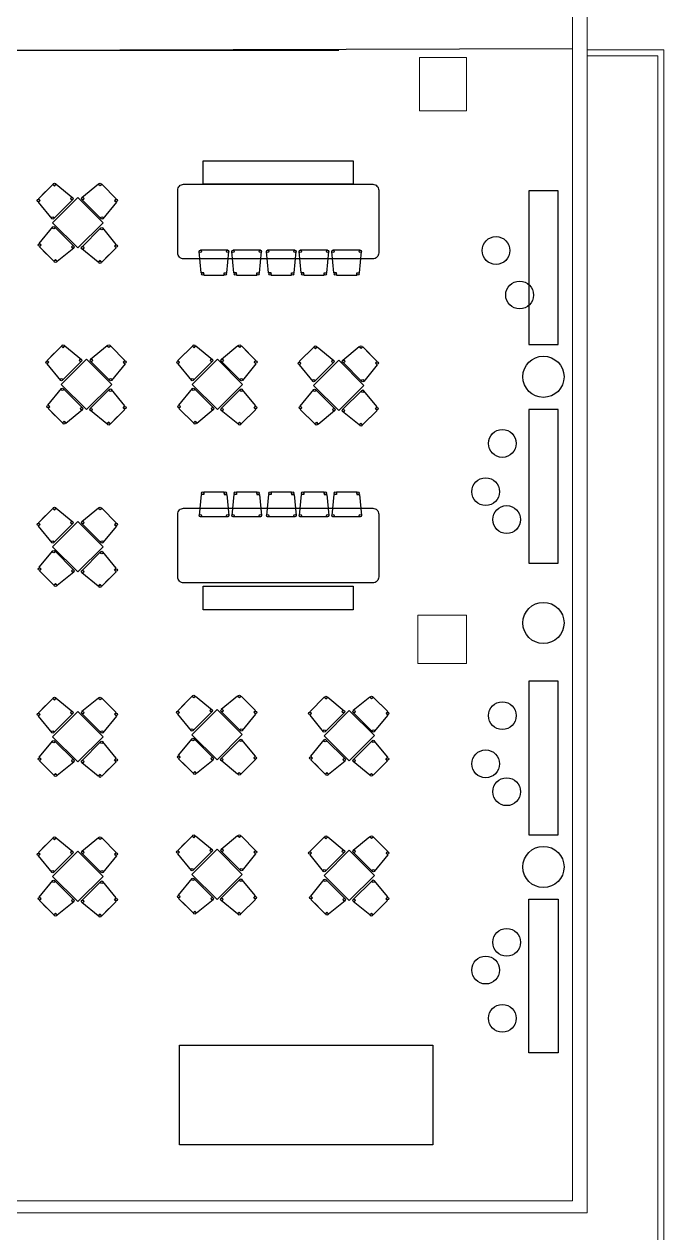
# Model space of a CAD drawing. Header units: inches. Extents: x -51836 to -42603, y 323 to 5499.
# Drawn here: x -47325 to -46248, y 1661 to 3696 of the extents above; entities that cross this region are included whole.
import ezdxf

# ---------------------------------------------------------------- set-up
doc = ezdxf.new("R2010")
doc.units = ezdxf.units.IN
doc.header["$MEASUREMENT"] = 0
doc.linetypes.add('DASHED', pattern=[0.75, 0.5, -0.25])
for name, color, linetype, lineweight in [('A-CAM', 2, 'Continuous', 20), ('A-KOLON', 5, 'Continuous', 50), ('G3', 7, 'Continuous', 30)]:
    doc.layers.add(name, color=color, linetype=linetype, lineweight=lineweight)

# ---------------------------------------------------------------- blocks, each defined once
blk = doc.blocks.new('4. kat')
at = {"layer": 'A-CAM', "color": 7, "linetype": 'Continuous', "lineweight": 20}
for p, q in [((-50819.5, 19792.2), (-50819.5, 20736.2)), ((-50794.5, 19792.2), (-50794.5, 20743.3)), ((-50819.5, 17876.2), (-50819.5, 19816.4)), ((-50794.5, 17856.2), (-50794.5, 19816.4)), ((-50794.5, 19804.2), (-50675.5, 19804.2)), ((-50675.5, 17239.2), (-50675.5, 19804.2)), ((-50819.5, 17876.2), (-55454.5, 17876.2)), ((-55366.5, 17856.2), (-50794.5, 17856.2))]:
    blk.add_line(p, q, dxfattribs=at)
blk.add_lwpolyline([(-54692.5, 17856.2), (-54692.5, 17229.2), (-50665.5, 17229.2), (-50665.5, 19814.2), (-50794.5, 19814.2), (-50794.5, 20761.2), (-51973.5, 20761.2), (-51973.5, 20009.1)], dxfattribs=at)
for points in [[(-54682.5, 17856.2), (-54682.5, 17239.2), (-50675.5, 17239.2), (-50675.5, 19804.2), (-50794.5, 19804.2), (-50794.5, 17856.2)], [(-51077.1, 19801.2), (-50997.5, 19801.2), (-50997.5, 19711.2), (-51077.1, 19711.2), (-51077.1, 19801.2)], [(-51079.5, 18862.2), (-50997.5, 18862.2), (-50997.5, 18781.2), (-51079.5, 18781.2), (-51079.5, 18862.2)]]:
    blk.add_lwpolyline(points, close=True, dxfattribs=at)

msp = doc.modelspace()

# ---------------------------------------------------------------- linework, layer by layer
at = {"layer": 'A-KOLON', "color": 32, "linetype": 'Continuous', "lineweight": 30}
for p, q in [((-47277.2, 3426.4), (-47301.5, 3402.1)), ((-47277.2, 3426.4), (-47274.4, 3423.6)), ((-47274.4, 3423.6), (-47271.4, 3426.6)), ((-47271.4, 3426.6), (-47243.5, 3403.8)), ((-47200.5, 3426.8, 90.4), (-47228.3, 3404, 90.4)), ((-47197.5, 3423.8, 90.4), (-47200.5, 3426.8, 90.4)), ((-47194.7, 3426.6, 90.4), (-47197.5, 3423.8, 90.4)), ((-47182.5, 3414.5, 90.4), (-47194.7, 3426.6, 90.4)), ((-47170.3, 3402.3, 90.4), (-47194.7, 3426.6, 90.4)), ((-47298.7, 3399.3), (-47301.7, 3396.3)), ((-47289.4, 3414.3), (-47301.5, 3402.1)), ((-47301.5, 3402.1), (-47298.7, 3399.3)), ((-47275.9, 3368.3), (-47243.4, 3400.8)), ((-47228.5, 3401, 90.4), (-47195.9, 3368.5, 90.4)), ((-47170.3, 3402.3, 90.4), (-47173.2, 3399.5, 90.4)), ((-47173.2, 3399.5, 90.4), (-47170.2, 3396.5, 90.4)), ((-47301.7, 3396.3), (-47278.9, 3368.5)), ((-47170.2, 3396.5, 90.4), (-47193, 3368.7, 90.4)), ((-47300, 3327.1, 90.4), (-47277.3, 3355, 90.4)), ((-47274.3, 3355.1, 90.4), (-47241.8, 3322.6, 90.4)), ((-47228.6, 3321), (-47196.1, 3353.5)), ((-47170.4, 3325.5), (-47193.1, 3353.4)), ((-47297.1, 3324.2, 90.4), (-47300, 3327.1, 90.4)), ((-47299.9, 3321.3, 90.4), (-47297.1, 3324.2, 90.4)), ((-47287.7, 3309.2, 90.4), (-47299.9, 3321.3, 90.4)), ((-47275.6, 3297, 90.4), (-47299.9, 3321.3, 90.4)), ((-47269.8, 3296.9, 90.4), (-47241.9, 3319.7, 90.4)), ((-47200.6, 3295.3), (-47228.5, 3318.1)), ((-47170.5, 3319.7), (-47194.8, 3295.4)), ((-47173.3, 3322.6), (-47170.4, 3325.5)), ((-47170.5, 3319.7), (-47173.3, 3322.6)), ((-47275.6, 3297, 90.4), (-47272.7, 3299.9, 90.4)), ((-47272.7, 3299.9, 90.4), (-47269.8, 3296.9, 90.4)), ((-47197.7, 3298.3), (-47200.6, 3295.3)), ((-47194.8, 3295.4), (-47197.7, 3298.3)), ((-47182.7, 3307.6), (-47194.8, 3295.4)), ((-47027.2, 3277.7), (-47030.8, 3313.5)), ((-46982.8, 3315.7), (-47028.8, 3315.7)), ((-46984.4, 3277.7), (-46980.8, 3313.5)), ((-46972.2, 3277.7), (-46975.8, 3313.5)), ((-46927.8, 3315.7), (-46973.8, 3315.7)), ((-46929.4, 3277.7), (-46925.8, 3313.5)), ((-46913.9, 3277.7), (-46917.5, 3313.5)), ((-46869.5, 3315.7), (-46915.5, 3315.7)), ((-46871.1, 3277.7), (-46867.5, 3313.5)), ((-46858.9, 3277.7), (-46862.5, 3313.5)), ((-46814.5, 3315.7), (-46860.5, 3315.7)), ((-46816.1, 3277.7), (-46812.5, 3313.5)), ((-46803.9, 3277.7), (-46807.5, 3313.5)), ((-46759.5, 3315.7), (-46805.5, 3315.7)), ((-46761.1, 3277.7), (-46757.5, 3313.5)), ((-47023, 3277.7), (-47027.2, 3277.7)), ((-47023, 3273.7), (-47023, 3277.7)), ((-46988.6, 3277.7), (-46984.4, 3277.7)), ((-46988.6, 3273.7), (-46988.6, 3277.7)), ((-46968, 3277.7), (-46972.2, 3277.7)), ((-46968, 3273.7), (-46968, 3277.7)), ((-46933.6, 3277.7), (-46929.4, 3277.7)), ((-46933.6, 3273.7), (-46933.6, 3277.7)), ((-46909.7, 3277.7), (-46913.9, 3277.7)), ((-46909.7, 3273.7), (-46909.7, 3277.7)), ((-46875.3, 3277.7), (-46871.1, 3277.7)), ((-46875.3, 3273.7), (-46875.3, 3277.7)), ((-46854.7, 3277.7), (-46858.9, 3277.7)), ((-46854.7, 3273.7), (-46854.7, 3277.7)), ((-46820.3, 3277.7), (-46816.1, 3277.7)), ((-46820.3, 3273.7), (-46820.3, 3277.7)), ((-46799.7, 3277.7), (-46803.9, 3277.7)), ((-46799.7, 3273.7), (-46799.7, 3277.7)), ((-46765.3, 3277.7), (-46761.1, 3277.7)), ((-46765.3, 3273.7), (-46765.3, 3277.7)), ((-47023, 3273.7), (-46988.6, 3273.7)), ((-47005.8, 3273.7), (-46988.6, 3273.7)), ((-46968, 3273.7), (-46933.6, 3273.7)), ((-46950.8, 3273.7), (-46933.6, 3273.7)), ((-46909.7, 3273.7), (-46875.3, 3273.7)), ((-46892.5, 3273.7), (-46875.3, 3273.7)), ((-46854.7, 3273.7), (-46820.3, 3273.7)), ((-46837.5, 3273.7), (-46820.3, 3273.7)), ((-46799.7, 3273.7), (-46765.3, 3273.7)), ((-46782.5, 3273.7), (-46765.3, 3273.7)), ((-47262.6, 3154.3, -90.4), (-47286.9, 3129.9, -90.4)), ((-47262.6, 3154.3, -90.4), (-47259.8, 3151.4, -90.4)), ((-47259.8, 3151.4, -90.4), (-47256.8, 3154.4, -90.4)), ((-47256.8, 3154.4, -90.4), (-47229, 3131.6, -90.4)), ((-47185.9, 3154.6), (-47213.7, 3131.8)), ((-47182.9, 3151.6), (-47185.9, 3154.6)), ((-47180.1, 3154.5), (-47182.9, 3151.6)), ((-47167.9, 3142.3), (-47180.1, 3154.5)), ((-47155.8, 3130.1), (-47180.1, 3154.5)), ((-47042.3, 3154.3, -90.4), (-47066.6, 3129.9, -90.4)), ((-47042.3, 3154.3, -90.4), (-47039.4, 3151.4, -90.4)), ((-47039.4, 3151.4, -90.4), (-47036.5, 3154.4, -90.4)), ((-47036.5, 3154.4, -90.4), (-47008.6, 3131.6, -90.4)), ((-46965.5, 3154.6), (-46993.4, 3131.8)), ((-46962.5, 3151.6), (-46965.5, 3154.6)), ((-46959.7, 3154.5), (-46962.5, 3151.6)), ((-46947.6, 3142.3), (-46959.7, 3154.5)), ((-46935.4, 3130.1), (-46959.7, 3154.5)), ((-47274.8, 3142.1, -90.4), (-47286.9, 3129.9, -90.4)), ((-47054.4, 3142.1, -90.4), (-47066.6, 3129.9, -90.4)), ((-46838, 3152.6, -90.4), (-46862.3, 3128.2, -90.4)), ((-46850.1, 3140.4, -90.4), (-46862.3, 3128.2, -90.4)), ((-46838, 3152.6, -90.4), (-46835.2, 3149.7, -90.4)), ((-46835.2, 3149.7, -90.4), (-46832.2, 3152.7, -90.4)), ((-46832.2, 3152.7, -90.4), (-46804.3, 3129.9, -90.4)), ((-46761.2, 3152.9), (-46789.1, 3130.1)), ((-46758.3, 3149.9), (-46761.2, 3152.9)), ((-46755.4, 3152.8), (-46758.3, 3149.9)), ((-46743.3, 3140.6), (-46755.4, 3152.8)), ((-46731.1, 3128.4), (-46755.4, 3152.8)), ((-47284.1, 3127.1, -90.4), (-47287.1, 3124.1, -90.4)), ((-47287.1, 3124.1, -90.4), (-47264.3, 3096.3, -90.4)), ((-47286.9, 3129.9, -90.4), (-47284.1, 3127.1, -90.4)), ((-47261.3, 3096.1, -90.4), (-47228.8, 3128.7, -90.4)), ((-47213.9, 3128.9), (-47181.3, 3096.3)), ((-47155.6, 3124.3), (-47178.4, 3096.5)), ((-47155.8, 3130.1), (-47158.6, 3127.3)), ((-47158.6, 3127.3), (-47155.6, 3124.3)), ((-47063.8, 3127.1, -90.4), (-47066.7, 3124.1, -90.4)), ((-47066.7, 3124.1, -90.4), (-47043.9, 3096.3, -90.4)), ((-47066.6, 3129.9, -90.4), (-47063.8, 3127.1, -90.4)), ((-47041, 3096.1, -90.4), (-47008.5, 3128.7, -90.4)), ((-46993.5, 3128.9), (-46961, 3096.3)), ((-46935.2, 3124.3), (-46958, 3096.5)), ((-46935.4, 3130.1), (-46938.2, 3127.3)), ((-46938.2, 3127.3), (-46935.2, 3124.3)), ((-46859.5, 3125.4, -90.4), (-46862.4, 3122.4, -90.4)), ((-46862.4, 3122.4, -90.4), (-46839.7, 3094.6, -90.4)), ((-46862.3, 3128.2, -90.4), (-46859.5, 3125.4, -90.4)), ((-46836.7, 3094.4, -90.4), (-46804.2, 3127, -90.4)), ((-46789.2, 3127.2), (-46756.7, 3094.6)), ((-46731, 3122.6), (-46753.7, 3094.8)), ((-46731.1, 3128.4), (-46733.9, 3125.6)), ((-46733.9, 3125.6), (-46731, 3122.6)), ((-47285.5, 3055), (-47262.7, 3082.8)), ((-47259.7, 3083), (-47227.2, 3050.5)), ((-47214.1, 3048.9, -90.4), (-47181.5, 3081.4, -90.4)), ((-47155.8, 3053.4, -90.4), (-47178.6, 3081.2, -90.4)), ((-47065.1, 3055), (-47042.3, 3082.8)), ((-47039.4, 3083), (-47006.8, 3050.5)), ((-46993.7, 3048.9, -90.4), (-46961.2, 3081.4, -90.4)), ((-46935.4, 3053.4, -90.4), (-46958.2, 3081.2, -90.4)), ((-46860.8, 3053.3), (-46838, 3081.1)), ((-46835.1, 3081.3), (-46802.5, 3048.8)), ((-46789.4, 3047.2, -90.4), (-46756.9, 3079.7, -90.4)), ((-46731.1, 3051.7, -90.4), (-46753.9, 3079.5, -90.4)), ((-47282.5, 3052), (-47285.5, 3055)), ((-47158.8, 3050.4, -90.4), (-47155.8, 3053.4, -90.4)), ((-47062.1, 3052), (-47065.1, 3055)), ((-46938.4, 3050.4, -90.4), (-46935.4, 3053.4, -90.4)), ((-46857.8, 3050.3), (-46860.8, 3053.3)), ((-47285.3, 3049.2), (-47282.5, 3052)), ((-47273.2, 3037), (-47285.3, 3049.2)), ((-47261, 3024.9), (-47285.3, 3049.2)), ((-47255.2, 3024.7), (-47227.3, 3047.5)), ((-47186.1, 3023.1, -90.4), (-47213.9, 3045.9, -90.4)), ((-47155.9, 3047.6, -90.4), (-47180.3, 3023.3, -90.4)), ((-47168.1, 3035.4, -90.4), (-47180.3, 3023.3, -90.4)), ((-47155.9, 3047.6, -90.4), (-47158.8, 3050.4, -90.4)), ((-47065, 3049.2), (-47062.1, 3052)), ((-47052.8, 3037), (-47065, 3049.2)), ((-47040.6, 3024.9), (-47065, 3049.2)), ((-47034.8, 3024.7), (-47007, 3047.5)), ((-46965.7, 3023.1, -90.4), (-46993.6, 3045.9, -90.4)), ((-46935.6, 3047.6, -90.4), (-46959.9, 3023.3, -90.4)), ((-46947.7, 3035.4, -90.4), (-46959.9, 3023.3, -90.4)), ((-46935.6, 3047.6, -90.4), (-46938.4, 3050.4, -90.4)), ((-46860.7, 3047.5), (-46857.8, 3050.3)), ((-46848.5, 3035.3), (-46860.7, 3047.5)), ((-46836.3, 3023.2), (-46860.7, 3047.5)), ((-46830.5, 3023), (-46802.7, 3045.8)), ((-46761.4, 3021.4, -90.4), (-46789.3, 3044.2, -90.4)), ((-46731.3, 3045.9, -90.4), (-46755.6, 3021.6, -90.4)), ((-46743.5, 3033.7, -90.4), (-46755.6, 3021.6, -90.4)), ((-46734.1, 3048.7, -90.4), (-46731.1, 3051.7, -90.4)), ((-46731.3, 3045.9, -90.4), (-46734.1, 3048.7, -90.4)), ((-47261, 3024.9), (-47258.2, 3027.7)), ((-47258.2, 3027.7), (-47255.2, 3024.7)), ((-47183.1, 3026.1, -90.4), (-47186.1, 3023.1, -90.4)), ((-47180.3, 3023.3, -90.4), (-47183.1, 3026.1, -90.4)), ((-47040.6, 3024.9), (-47037.8, 3027.7)), ((-47037.8, 3027.7), (-47034.8, 3024.7)), ((-46962.7, 3026.1, -90.4), (-46965.7, 3023.1, -90.4)), ((-46959.9, 3023.3, -90.4), (-46962.7, 3026.1, -90.4)), ((-46836.3, 3023.2), (-46833.5, 3026)), ((-46833.5, 3026), (-46830.5, 3023)), ((-46758.4, 3024.4, -90.4), (-46761.4, 3021.4, -90.4)), ((-46755.6, 3021.6, -90.4), (-46758.4, 3024.4, -90.4)), ((-47027.2, 2904.6), (-47030.8, 2868.8)), ((-47023, 2904.6), (-47027.2, 2904.6)), ((-47023, 2908.6), (-46988.6, 2908.6)), ((-47023, 2908.6), (-47023, 2904.6)), ((-47005.8, 2908.6), (-46988.6, 2908.6)), ((-46988.6, 2908.6), (-46988.6, 2904.6)), ((-46988.6, 2904.6), (-46984.4, 2904.6)), ((-46984.4, 2904.6), (-46980.8, 2868.8)), ((-46972.2, 2904.6), (-46975.8, 2868.8)), ((-46968, 2904.6), (-46972.2, 2904.6)), ((-46968, 2908.6), (-46933.6, 2908.6)), ((-46968, 2908.6), (-46968, 2904.6)), ((-46950.8, 2908.6), (-46933.6, 2908.6)), ((-46933.6, 2908.6), (-46933.6, 2904.6)), ((-46933.6, 2904.6), (-46929.4, 2904.6)), ((-46929.4, 2904.6), (-46925.8, 2868.8)), ((-46913.9, 2904.6), (-46917.5, 2868.8)), ((-46909.7, 2904.6), (-46913.9, 2904.6)), ((-46909.7, 2908.6), (-46875.3, 2908.6)), ((-46909.7, 2908.6), (-46909.7, 2904.6)), ((-46892.5, 2908.6), (-46875.3, 2908.6)), ((-46875.3, 2908.6), (-46875.3, 2904.6)), ((-46875.3, 2904.6), (-46871.1, 2904.6)), ((-46871.1, 2904.6), (-46867.5, 2868.8)), ((-46858.9, 2904.6), (-46862.5, 2868.8)), ((-46854.7, 2904.6), (-46858.9, 2904.6)), ((-46854.7, 2908.6), (-46820.3, 2908.6)), ((-46854.7, 2908.6), (-46854.7, 2904.6)), ((-46837.5, 2908.6), (-46820.3, 2908.6)), ((-46820.3, 2908.6), (-46820.3, 2904.6)), ((-46820.3, 2904.6), (-46816.1, 2904.6)), ((-46816.1, 2904.6), (-46812.5, 2868.8)), ((-46803.9, 2904.6), (-46807.5, 2868.8)), ((-46799.7, 2904.6), (-46803.9, 2904.6)), ((-46799.7, 2908.6), (-46765.3, 2908.6)), ((-46799.7, 2908.6), (-46799.7, 2904.6)), ((-46782.5, 2908.6), (-46765.3, 2908.6)), ((-46765.3, 2908.6), (-46765.3, 2904.6)), ((-46765.3, 2904.6), (-46761.1, 2904.6)), ((-46761.1, 2904.6), (-46757.5, 2868.8)), ((-47277.2, 2881), (-47301.5, 2856.7)), ((-47277.2, 2881), (-47274.4, 2878.2)), ((-47274.4, 2878.2), (-47271.4, 2881.2)), ((-47271.4, 2881.2), (-47243.5, 2858.4)), ((-47200.5, 2881.4, 90.4), (-47228.3, 2858.6, 90.4)), ((-47197.5, 2878.4, 90.4), (-47200.5, 2881.4, 90.4)), ((-47194.7, 2881.2, 90.4), (-47197.5, 2878.4, 90.4)), ((-47182.5, 2869.1, 90.4), (-47194.7, 2881.2, 90.4)), ((-47170.3, 2856.9, 90.4), (-47194.7, 2881.2, 90.4)), ((-47298.7, 2853.9), (-47301.7, 2850.9)), ((-47301.7, 2850.9), (-47278.9, 2823.1)), ((-47289.4, 2868.9), (-47301.5, 2856.7)), ((-47301.5, 2856.7), (-47298.7, 2853.9)), ((-47275.9, 2822.9), (-47243.4, 2855.5)), ((-47228.5, 2855.6, 90.4), (-47195.9, 2823.1, 90.4)), ((-47170.2, 2851.1, 90.4), (-47193, 2823.3, 90.4)), ((-47170.3, 2856.9, 90.4), (-47173.2, 2854.1, 90.4)), ((-47173.2, 2854.1, 90.4), (-47170.2, 2851.1, 90.4)), ((-46982.8, 2866.6), (-47028.8, 2866.6)), ((-46927.8, 2866.6), (-46973.8, 2866.6)), ((-46869.5, 2866.6), (-46915.5, 2866.6)), ((-46814.5, 2866.6), (-46860.5, 2866.6)), ((-46759.5, 2866.6), (-46805.5, 2866.6)), ((-47300, 2781.8, 90.4), (-47277.3, 2809.6, 90.4)), ((-47274.3, 2809.8, 90.4), (-47241.8, 2777.2, 90.4)), ((-47228.6, 2775.6), (-47196.1, 2808.2)), ((-47170.4, 2780.2), (-47193.1, 2808)), ((-47297.1, 2778.8, 90.4), (-47300, 2781.8, 90.4)), ((-47299.9, 2776, 90.4), (-47297.1, 2778.8, 90.4)), ((-47287.7, 2763.8, 90.4), (-47299.9, 2776, 90.4)), ((-47275.6, 2751.6, 90.4), (-47299.9, 2776, 90.4)), ((-47269.8, 2751.5, 90.4), (-47241.9, 2774.3, 90.4)), ((-47200.6, 2749.9), (-47228.5, 2772.7)), ((-47170.5, 2774.4), (-47194.8, 2750)), ((-47173.3, 2777.2), (-47170.4, 2780.2)), ((-47170.5, 2774.4), (-47173.3, 2777.2)), ((-47275.6, 2751.6, 90.4), (-47272.7, 2754.5, 90.4)), ((-47272.7, 2754.5, 90.4), (-47269.8, 2751.5, 90.4)), ((-47197.7, 2752.9), (-47200.6, 2749.9)), ((-47194.8, 2750), (-47197.7, 2752.9)), ((-47182.7, 2762.2), (-47194.8, 2750)), ((-47042.7, 2564.6), (-47067, 2540.3)), ((-47042.7, 2564.6), (-47039.9, 2561.8)), ((-47039.9, 2561.8), (-47036.9, 2564.8)), ((-47036.9, 2564.8), (-47009.1, 2542)), ((-46966, 2565, 90.4), (-46993.8, 2542.2, 90.4)), ((-46963, 2562, 90.4), (-46966, 2565, 90.4)), ((-46960.2, 2564.8, 90.4), (-46963, 2562, 90.4)), ((-46948, 2552.7, 90.4), (-46960.2, 2564.8, 90.4)), ((-46935.8, 2540.5, 90.4), (-46960.2, 2564.8, 90.4)), ((-47277.2, 2561.2), (-47301.5, 2536.9)), ((-47289.4, 2549.1), (-47301.5, 2536.9)), ((-47277.2, 2561.2), (-47274.4, 2558.4)), ((-47274.4, 2558.4), (-47271.4, 2561.4)), ((-47271.4, 2561.4), (-47243.5, 2538.6)), ((-47200.5, 2561.6, 90.4), (-47228.3, 2538.8, 90.4)), ((-47197.5, 2558.6, 90.4), (-47200.5, 2561.6, 90.4)), ((-47194.7, 2561.4, 90.4), (-47197.5, 2558.6, 90.4)), ((-47182.5, 2549.3, 90.4), (-47194.7, 2561.4, 90.4)), ((-47170.3, 2537.1, 90.4), (-47194.7, 2561.4, 90.4)), ((-47054.9, 2552.5), (-47067, 2540.3)), ((-46820.2, 2562.9), (-46844.5, 2538.6)), ((-46832.4, 2550.8), (-46844.5, 2538.6)), ((-46820.2, 2562.9), (-46817.4, 2560.1)), ((-46817.4, 2560.1), (-46814.4, 2563.1)), ((-46814.4, 2563.1), (-46786.5, 2540.3)), ((-46743.5, 2563.3, 90.4), (-46771.3, 2540.5, 90.4)), ((-46740.5, 2560.3, 90.4), (-46743.5, 2563.3, 90.4)), ((-46737.7, 2563.1, 90.4), (-46740.5, 2560.3, 90.4)), ((-46725.5, 2551, 90.4), (-46737.7, 2563.1, 90.4)), ((-46713.3, 2538.8, 90.4), (-46737.7, 2563.1, 90.4)), ((-47298.7, 2534.1), (-47301.7, 2531.1)), ((-47301.7, 2531.1), (-47278.9, 2503.2)), ((-47301.5, 2536.9), (-47298.7, 2534.1)), ((-47275.9, 2503.1), (-47243.4, 2535.6)), ((-47228.5, 2535.8, 90.4), (-47195.9, 2503.3, 90.4)), ((-47170.2, 2531.3, 90.4), (-47193, 2503.4, 90.4)), ((-47170.3, 2537.1, 90.4), (-47173.2, 2534.3, 90.4)), ((-47173.2, 2534.3, 90.4), (-47170.2, 2531.3, 90.4)), ((-47064.2, 2537.5), (-47067.2, 2534.5)), ((-47067.2, 2534.5), (-47044.4, 2506.7)), ((-47067, 2540.3), (-47064.2, 2537.5)), ((-47041.4, 2506.5), (-47008.9, 2539.1)), ((-46994, 2539.2, 90.4), (-46961.4, 2506.7, 90.4)), ((-46935.7, 2534.7, 90.4), (-46958.5, 2506.9, 90.4)), ((-46935.8, 2540.5, 90.4), (-46938.7, 2537.7, 90.4)), ((-46938.7, 2537.7, 90.4), (-46935.7, 2534.7, 90.4)), ((-46841.7, 2535.8), (-46844.7, 2532.8)), ((-46844.7, 2532.8), (-46821.9, 2505)), ((-46844.5, 2538.6), (-46841.7, 2535.8)), ((-46818.9, 2504.8), (-46786.4, 2537.3)), ((-46771.5, 2537.5, 90.4), (-46738.9, 2505, 90.4)), ((-46713.2, 2533, 90.4), (-46736, 2505.2, 90.4)), ((-46713.3, 2538.8, 90.4), (-46716.2, 2536, 90.4)), ((-46716.2, 2536, 90.4), (-46713.2, 2533, 90.4)), ((-47300, 2461.9, 90.4), (-47277.3, 2489.8, 90.4)), ((-47274.3, 2489.9, 90.4), (-47241.8, 2457.4, 90.4)), ((-47228.6, 2455.8), (-47196.1, 2488.3)), ((-47170.4, 2460.3), (-47193.1, 2488.2)), ((-47065.5, 2465.4, 90.4), (-47042.8, 2493.2, 90.4)), ((-47039.8, 2493.4, 90.4), (-47007.3, 2460.8, 90.4)), ((-46994.1, 2459.2), (-46961.6, 2491.8)), ((-46935.9, 2463.8), (-46958.7, 2491.6)), ((-46843, 2463.6, 90.4), (-46820.3, 2491.5, 90.4)), ((-46817.3, 2491.6, 90.4), (-46784.8, 2459.1, 90.4)), ((-46771.6, 2457.5), (-46739.1, 2490.1)), ((-46713.4, 2462), (-46736.1, 2489.9)), ((-47062.6, 2462.4, 90.4), (-47065.5, 2465.4, 90.4)), ((-47065.4, 2459.6, 90.4), (-47062.6, 2462.4, 90.4)), ((-46938.9, 2460.8), (-46935.9, 2463.8)), ((-46840.1, 2460.7, 90.4), (-46843, 2463.6, 90.4)), ((-46716.3, 2459.1), (-46713.4, 2462)), ((-47297.1, 2459, 90.4), (-47300, 2461.9, 90.4)), ((-47299.9, 2456.1, 90.4), (-47297.1, 2459, 90.4)), ((-47287.7, 2444, 90.4), (-47299.9, 2456.1, 90.4)), ((-47275.6, 2431.8, 90.4), (-47299.9, 2456.1, 90.4)), ((-47269.8, 2431.7, 90.4), (-47241.9, 2454.5, 90.4)), ((-47200.6, 2430.1), (-47228.5, 2452.9)), ((-47170.5, 2454.5), (-47194.8, 2430.2)), ((-47182.7, 2442.4), (-47194.8, 2430.2)), ((-47173.3, 2457.4), (-47170.4, 2460.3)), ((-47170.5, 2454.5), (-47173.3, 2457.4)), ((-47053.2, 2447.4, 90.4), (-47065.4, 2459.6, 90.4)), ((-47041.1, 2435.2, 90.4), (-47065.4, 2459.6, 90.4)), ((-47035.3, 2435.1, 90.4), (-47007.4, 2457.9, 90.4)), ((-46966.2, 2433.5), (-46994, 2456.3)), ((-46936, 2458), (-46960.4, 2433.6)), ((-46948.2, 2445.8), (-46960.4, 2433.6)), ((-46936, 2458), (-46938.9, 2460.8)), ((-46842.9, 2457.8, 90.4), (-46840.1, 2460.7, 90.4)), ((-46830.7, 2445.7, 90.4), (-46842.9, 2457.8, 90.4)), ((-46818.6, 2433.5, 90.4), (-46842.9, 2457.8, 90.4)), ((-46812.8, 2433.4, 90.4), (-46784.9, 2456.2, 90.4)), ((-46743.6, 2431.8), (-46771.5, 2454.6)), ((-46713.5, 2456.2), (-46737.8, 2431.9)), ((-46725.7, 2444.1), (-46737.8, 2431.9)), ((-46713.5, 2456.2), (-46716.3, 2459.1)), ((-47275.6, 2431.8, 90.4), (-47272.7, 2434.6, 90.4)), ((-47272.7, 2434.6, 90.4), (-47269.8, 2431.7, 90.4)), ((-47197.7, 2433), (-47200.6, 2430.1)), ((-47194.8, 2430.2), (-47197.7, 2433)), ((-47041.1, 2435.2, 90.4), (-47038.2, 2438.1, 90.4)), ((-47038.2, 2438.1, 90.4), (-47035.3, 2435.1, 90.4)), ((-46963.2, 2436.5), (-46966.2, 2433.5)), ((-46960.4, 2433.6), (-46963.2, 2436.5)), ((-46818.6, 2433.5, 90.4), (-46815.7, 2436.4, 90.4)), ((-46815.7, 2436.4, 90.4), (-46812.8, 2433.4, 90.4)), ((-46740.7, 2434.8), (-46743.6, 2431.8)), ((-46737.8, 2431.9), (-46740.7, 2434.8)), ((-47277.2, 2326), (-47301.5, 2301.7)), ((-47277.2, 2326), (-47274.4, 2323.2)), ((-47274.4, 2323.2), (-47271.4, 2326.1)), ((-47271.4, 2326.1), (-47243.5, 2303.4)), ((-47200.5, 2326.3, 90.4), (-47228.3, 2303.6, 90.4)), ((-47197.5, 2323.4, 90.4), (-47200.5, 2326.3, 90.4)), ((-47194.7, 2326.2, 90.4), (-47197.5, 2323.4, 90.4)), ((-47182.5, 2314, 90.4), (-47194.7, 2326.2, 90.4)), ((-47170.3, 2301.9, 90.4), (-47194.7, 2326.2, 90.4)), ((-47042.7, 2329.4), (-47067, 2305.1)), ((-47042.7, 2329.4), (-47039.9, 2326.6)), ((-47039.9, 2326.6), (-47036.9, 2329.6)), ((-47036.9, 2329.6), (-47009.1, 2306.8)), ((-46966, 2329.8, 90.4), (-46993.8, 2307, 90.4)), ((-46963, 2326.8, 90.4), (-46966, 2329.8, 90.4)), ((-46960.2, 2329.6, 90.4), (-46963, 2326.8, 90.4)), ((-46948, 2317.5, 90.4), (-46960.2, 2329.6, 90.4)), ((-46935.8, 2305.3, 90.4), (-46960.2, 2329.6, 90.4)), ((-46820.2, 2327.7), (-46844.5, 2303.4)), ((-46820.2, 2327.7), (-46817.4, 2324.9)), ((-46817.4, 2324.9), (-46814.4, 2327.9)), ((-46814.4, 2327.9), (-46786.5, 2305.1)), ((-46743.5, 2328, 90.4), (-46771.3, 2305.3, 90.4)), ((-46740.5, 2325.1, 90.4), (-46743.5, 2328, 90.4)), ((-46737.7, 2327.9, 90.4), (-46740.5, 2325.1, 90.4)), ((-46725.5, 2315.7, 90.4), (-46737.7, 2327.9, 90.4)), ((-46713.3, 2303.6, 90.4), (-46737.7, 2327.9, 90.4)), ((-47289.4, 2313.8), (-47301.5, 2301.7)), ((-47301.5, 2301.7), (-47298.7, 2298.8)), ((-47275.9, 2267.9), (-47243.4, 2300.4)), ((-47228.5, 2300.6, 90.4), (-47195.9, 2268.1, 90.4)), ((-47170.3, 2301.9, 90.4), (-47173.2, 2299.1, 90.4)), ((-47064.2, 2302.3), (-47067.2, 2299.3)), ((-47067.2, 2299.3), (-47044.4, 2271.4)), ((-47054.9, 2317.3), (-47067, 2305.1)), ((-47067, 2305.1), (-47064.2, 2302.3)), ((-47041.4, 2271.3), (-47008.9, 2303.8)), ((-46994, 2304, 90.4), (-46961.4, 2271.5, 90.4)), ((-46935.7, 2299.5, 90.4), (-46958.5, 2271.6, 90.4)), ((-46935.8, 2305.3, 90.4), (-46938.7, 2302.5, 90.4)), ((-46938.7, 2302.5, 90.4), (-46935.7, 2299.5, 90.4)), ((-46841.7, 2300.6), (-46844.7, 2297.6)), ((-46832.4, 2315.5), (-46844.5, 2303.4)), ((-46844.5, 2303.4), (-46841.7, 2300.6)), ((-46818.9, 2269.6), (-46786.4, 2302.1)), ((-46771.5, 2302.3, 90.4), (-46738.9, 2269.8, 90.4)), ((-46713.3, 2303.6, 90.4), (-46716.2, 2300.8, 90.4)), ((-46716.2, 2300.8, 90.4), (-46713.2, 2297.8, 90.4)), ((-47298.7, 2298.8), (-47301.7, 2295.9)), ((-47301.7, 2295.9), (-47278.9, 2268)), ((-47170.2, 2296.1, 90.4), (-47193, 2268.2, 90.4)), ((-47173.2, 2299.1, 90.4), (-47170.2, 2296.1, 90.4)), ((-46844.7, 2297.6), (-46821.9, 2269.7)), ((-46713.2, 2297.8, 90.4), (-46736, 2269.9, 90.4)), ((-47300, 2226.7, 90.4), (-47277.3, 2254.6, 90.4)), ((-47274.3, 2254.7, 90.4), (-47241.8, 2222.2, 90.4)), ((-47228.6, 2220.6), (-47196.1, 2253.1)), ((-47170.4, 2225.1), (-47193.1, 2253)), ((-47065.5, 2230.1, 90.4), (-47042.8, 2258, 90.4)), ((-47039.8, 2258.1, 90.4), (-47007.3, 2225.6, 90.4)), ((-46994.1, 2224), (-46961.6, 2256.5)), ((-46935.9, 2228.5), (-46958.7, 2256.4)), ((-46843, 2228.4, 90.4), (-46820.3, 2256.3, 90.4)), ((-46817.3, 2256.4, 90.4), (-46784.8, 2223.9, 90.4)), ((-46771.6, 2222.3), (-46739.1, 2254.8)), ((-46713.4, 2226.8), (-46736.1, 2254.7)), ((-47297.1, 2223.7, 90.4), (-47300, 2226.7, 90.4)), ((-47299.9, 2220.9, 90.4), (-47297.1, 2223.7, 90.4)), ((-47287.7, 2208.7, 90.4), (-47299.9, 2220.9, 90.4)), ((-47275.6, 2196.6, 90.4), (-47299.9, 2220.9, 90.4)), ((-47269.8, 2196.5, 90.4), (-47241.9, 2219.2, 90.4)), ((-47170.5, 2219.3), (-47194.8, 2195)), ((-47173.3, 2222.1), (-47170.4, 2225.1)), ((-47170.5, 2219.3), (-47173.3, 2222.1)), ((-47062.6, 2227.2, 90.4), (-47065.5, 2230.1, 90.4)), ((-47065.4, 2224.3, 90.4), (-47062.6, 2227.2, 90.4)), ((-47053.2, 2212.2, 90.4), (-47065.4, 2224.3, 90.4)), ((-47041.1, 2200, 90.4), (-47065.4, 2224.3, 90.4)), ((-47035.3, 2199.9, 90.4), (-47007.4, 2222.7, 90.4)), ((-46966.2, 2198.3), (-46994, 2221.1)), ((-46936, 2222.7), (-46960.4, 2198.4)), ((-46938.9, 2225.6), (-46935.9, 2228.5)), ((-46936, 2222.7), (-46938.9, 2225.6)), ((-46840.1, 2225.4, 90.4), (-46843, 2228.4, 90.4)), ((-46842.9, 2222.6, 90.4), (-46840.1, 2225.4, 90.4)), ((-46830.7, 2210.5, 90.4), (-46842.9, 2222.6, 90.4)), ((-46818.6, 2198.3, 90.4), (-46842.9, 2222.6, 90.4)), ((-46812.8, 2198.2, 90.4), (-46784.9, 2220.9, 90.4)), ((-46743.6, 2196.6), (-46771.5, 2219.3)), ((-46713.5, 2221), (-46737.8, 2196.7)), ((-46716.3, 2223.8), (-46713.4, 2226.8)), ((-46713.5, 2221), (-46716.3, 2223.8)), ((-47275.6, 2196.6, 90.4), (-47272.7, 2199.4, 90.4)), ((-47272.7, 2199.4, 90.4), (-47269.8, 2196.5, 90.4)), ((-47200.6, 2194.9), (-47228.5, 2217.6)), ((-47197.7, 2197.8), (-47200.6, 2194.9)), ((-47194.8, 2195), (-47197.7, 2197.8)), ((-47182.7, 2207.2), (-47194.8, 2195)), ((-47041.1, 2200, 90.4), (-47038.2, 2202.8, 90.4)), ((-47038.2, 2202.8, 90.4), (-47035.3, 2199.9, 90.4)), ((-46963.2, 2201.2), (-46966.2, 2198.3)), ((-46960.4, 2198.4), (-46963.2, 2201.2)), ((-46948.2, 2210.6), (-46960.4, 2198.4)), ((-46818.6, 2198.3, 90.4), (-46815.7, 2201.1, 90.4)), ((-46815.7, 2201.1, 90.4), (-46812.8, 2198.2, 90.4)), ((-46740.7, 2199.5), (-46743.6, 2196.6)), ((-46737.8, 2196.7), (-46740.7, 2199.5)), ((-46725.7, 2208.9), (-46737.8, 2196.7))]:
    msp.add_line(p, q, dxfattribs=at)
for points in [[(-47024.3, 3466.2), (-46771.4, 3466.2), (-46771.4, 3426.6), (-47024.3, 3426.6)], [(-47192.7, 3361.9), (-47235.1, 3319.4), (-47277.5, 3361.8), (-47235.1, 3404.3)], [(-46426.5, 3415.4), (-46475.9, 3415.4), (-46475.9, 3156.7), (-46426.5, 3156.7)], [(-46426.5, 3047.7), (-46475.9, 3047.7), (-46475.9, 2789), (-46426.5, 2789)], [(-47192.7, 2816.5), (-47235.1, 2774), (-47277.5, 2816.4), (-47235.1, 2858.9)], [(-47024.3, 2749.9), (-46771.4, 2749.9), (-46771.4, 2710.2), (-47024.3, 2710.2)], [(-46426.5, 2590.2), (-46475.9, 2590.2), (-46475.9, 2331.5), (-46426.5, 2331.5)], [(-47192.7, 2496.6), (-47235.1, 2454.2), (-47277.5, 2496.6), (-47235.1, 2539.1)], [(-46958.2, 2500.1), (-47000.6, 2457.6), (-47043, 2500), (-47000.6, 2542.5)], [(-46735.7, 2498.4), (-46778.1, 2455.9), (-46820.5, 2498.3), (-46778.1, 2540.8)], [(-47192.7, 2261.4), (-47235.1, 2219), (-47277.5, 2261.4), (-47235.1, 2303.8)], [(-46958.2, 2264.8), (-47000.6, 2222.4), (-47043, 2264.8), (-47000.6, 2307.3)], [(-46735.7, 2263.1), (-46778.1, 2220.7), (-46820.5, 2263.1), (-46778.1, 2305.6)], [(-46426.5, 1964.4), (-46475.9, 1964.4), (-46475.9, 2223.1), (-46426.5, 2223.1)], [(-47063.7, 1977.4), (-46637.5, 1977.4), (-46637.5, 1809.3), (-47063.7, 1809.3)]]:
    msp.add_lwpolyline(points, close=True, dxfattribs=at)
for points in [[(-47057, 3426.6), (-46738.5, 3426.6, -0.414214), (-46728.5, 3416.6), (-46728.5, 3311.1, -0.414214), (-46738.5, 3301.1), (-47057, 3301.1, -0.414214), (-47067, 3311.1), (-47067, 3416.6, -0.414214)], [(-47057, 2881.2), (-46738.5, 2881.2, -0.414214), (-46728.5, 2871.2), (-46728.5, 2765.7, -0.414214), (-46738.5, 2755.7), (-47057, 2755.7, -0.414214), (-47067, 2765.7), (-47067, 2871.2, -0.414214)]]:
    msp.add_lwpolyline(points, format="xyb", close=True, dxfattribs=at)
at = {"layer": 'A-KOLON', "color": 32, "linetype": 'Continuous', "lineweight": 30, "elevation": -90.4}
for points in [[(-47178.1, 3089.7), (-47220.5, 3047.2), (-47262.9, 3089.7), (-47220.5, 3132.1)], [(-46957.7, 3089.7), (-47000.1, 3047.2), (-47042.6, 3089.7), (-47000.2, 3132.1)], [(-46753.4, 3088), (-46795.9, 3045.5), (-46838.3, 3088), (-46795.9, 3130.4)]]:
    msp.add_lwpolyline(points, close=True, dxfattribs=at)
at = {"layer": 'A-KOLON', "color": 32, "linetype": 'Continuous', "lineweight": 30}
for centre, radius in [((-47274.4, 3426.4), 2), ((-47197.5, 3426.6, 90.4), 2), ((-47301.5, 3399.3), 2), ((-47244.8, 3402.3), 2), ((-47227, 3402.4, 90.4), 2), ((-47170.3, 3399.5, 90.4), 2), ((-47277.3, 3369.7), 2), ((-47194.5, 3369.9, 90.4), 2), ((-47275.7, 3353.7, 90.4), 2), ((-47194.7, 3352.1), 2), ((-46531, 3315.1), 23.4), ((-47299.9, 3324.2, 90.4), 2), ((-47243.2, 3321.2, 90.4), 2), ((-47227.2, 3319.6), 2), ((-47170.5, 3322.6), 2), ((-47272.7, 3297, 90.4), 2), ((-47197.7, 3295.4), 2), ((-47028.8, 3313.7), 2), ((-46982.8, 3313.7), 2), ((-46973.8, 3313.7), 2), ((-46927.8, 3313.7), 2), ((-46915.5, 3313.7), 2), ((-46869.5, 3313.7), 2), ((-46860.5, 3313.7), 2), ((-46814.5, 3313.7), 2), ((-46805.5, 3313.7), 2), ((-46759.5, 3313.7), 2), ((-47025, 3275.7), 2), ((-46986.6, 3275.7), 2), ((-46970, 3275.7), 2), ((-46931.6, 3275.7), 2), ((-46911.7, 3275.7), 2), ((-46873.3, 3275.7), 2), ((-46856.7, 3275.7), 2), ((-46818.3, 3275.7), 2), ((-46801.7, 3275.7), 2), ((-46763.3, 3275.7), 2), ((-46491.3, 3240.2), 23.4), ((-47259.8, 3154.3, -90.4), 2), ((-47182.9, 3154.5), 2), ((-47039.4, 3154.3, -90.4), 2), ((-46962.5, 3154.5), 2), ((-46835.2, 3152.6, -90.4), 2), ((-46758.3, 3152.8), 2), ((-46451.2, 3102.5), 34.7), ((-47286.9, 3127.1, -90.4), 2), ((-47230.2, 3130.1, -90.4), 2), ((-47212.5, 3130.3), 2), ((-47155.8, 3127.3), 2), ((-47066.6, 3127.1, -90.4), 2), ((-47009.9, 3130.1, -90.4), 2), ((-46992.1, 3130.3), 2), ((-46935.4, 3127.3), 2), ((-46862.3, 3125.4, -90.4), 2), ((-46805.6, 3128.4, -90.4), 2), ((-46787.8, 3128.6), 2), ((-46731.1, 3125.6), 2), ((-47262.8, 3097.5, -90.4), 2), ((-47179.9, 3097.7), 2), ((-47042.4, 3097.5, -90.4), 2), ((-46959.6, 3097.7), 2), ((-46838.1, 3095.9, -90.4), 2), ((-46755.3, 3096.1), 2), ((-47261.1, 3081.6), 2), ((-47180.1, 3080, -90.4), 2), ((-47040.8, 3081.6), 2), ((-46959.8, 3080, -90.4), 2), ((-46836.5, 3079.9), 2), ((-46755.5, 3078.3, -90.4), 2), ((-47285.3, 3052), 2), ((-47155.9, 3050.4, -90.4), 2), ((-47065, 3052), 2), ((-46935.6, 3050.4, -90.4), 2), ((-46860.7, 3050.3), 2), ((-47228.6, 3049), 2), ((-47212.7, 3047.4, -90.4), 2), ((-47008.2, 3049), 2), ((-46992.3, 3047.4, -90.4), 2), ((-46804, 3047.3), 2), ((-46788, 3045.7, -90.4), 2), ((-46731.3, 3048.7, -90.4), 2), ((-47258.2, 3024.9), 2), ((-47183.1, 3023.3, -90.4), 2), ((-47037.8, 3024.9), 2), ((-46962.7, 3023.3, -90.4), 2), ((-46833.5, 3023.2), 2), ((-46758.4, 3021.6, -90.4), 2), ((-46520.4, 2990.3), 23.4), ((-46548.5, 2909.1), 23.4), ((-47025, 2906.6), 2), ((-46986.6, 2906.6), 2), ((-46970, 2906.6), 2), ((-46931.6, 2906.6), 2), ((-46911.7, 2906.6), 2), ((-46873.3, 2906.6), 2), ((-46856.7, 2906.6), 2), ((-46818.3, 2906.6), 2), ((-46801.7, 2906.6), 2), ((-46763.3, 2906.6), 2), ((-47274.4, 2881), 2), ((-47197.5, 2881.2, 90.4), 2), ((-47028.8, 2868.6), 2), ((-46982.8, 2868.6), 2), ((-46973.8, 2868.6), 2), ((-46927.8, 2868.6), 2), ((-46915.5, 2868.6), 2), ((-46869.5, 2868.6), 2), ((-46860.5, 2868.6), 2), ((-46814.5, 2868.6), 2), ((-46805.5, 2868.6), 2), ((-46759.5, 2868.6), 2), ((-46513.1, 2862.2), 23.4), ((-47301.5, 2853.9), 2), ((-47244.8, 2856.9), 2), ((-47227, 2857, 90.4), 2), ((-47170.3, 2854.1, 90.4), 2), ((-47277.3, 2824.3), 2), ((-47275.7, 2808.3, 90.4), 2), ((-47194.7, 2806.7), 2), ((-47194.5, 2824.5, 90.4), 2), ((-47299.9, 2778.8, 90.4), 2), ((-47243.2, 2775.8, 90.4), 2), ((-47227.2, 2774.2), 2), ((-47170.5, 2777.2), 2), ((-47272.7, 2751.6, 90.4), 2), ((-47197.7, 2750), 2), ((-46451.2, 2688.1), 34.7), ((-47039.9, 2564.6), 2), ((-46963, 2564.8, 90.4), 2), ((-46817.4, 2562.9), 2), ((-46740.5, 2563.1, 90.4), 2), ((-47274.4, 2561.2), 2), ((-47197.5, 2561.4, 90.4), 2), ((-46520.4, 2532.1), 23.4), ((-47301.5, 2534.1), 2), ((-47244.8, 2537), 2), ((-47227, 2537.2, 90.4), 2), ((-47170.3, 2534.3, 90.4), 2), ((-47067, 2537.5), 2), ((-47010.3, 2540.5), 2), ((-46992.5, 2540.7, 90.4), 2), ((-46935.8, 2537.7, 90.4), 2), ((-46844.5, 2535.8), 2), ((-46787.8, 2538.8), 2), ((-46770, 2538.9, 90.4), 2), ((-46713.3, 2536, 90.4), 2), ((-47277.3, 2504.5), 2), ((-47194.5, 2504.7, 90.4), 2), ((-47042.8, 2507.9), 2), ((-46960, 2508.1, 90.4), 2), ((-46820.3, 2506.2), 2), ((-46737.5, 2506.4, 90.4), 2), ((-47275.7, 2488.5, 90.4), 2), ((-47194.7, 2486.9), 2), ((-47041.2, 2491.9, 90.4), 2), ((-46960.2, 2490.3), 2), ((-46818.7, 2490.2, 90.4), 2), ((-46737.7, 2488.6), 2), ((-47065.4, 2462.4, 90.4), 2), ((-46936, 2460.8), 2), ((-46842.9, 2460.7, 90.4), 2), ((-46548.5, 2450.9), 23.4), ((-47299.9, 2459, 90.4), 2), ((-47243.2, 2456, 90.4), 2), ((-47227.2, 2454.4), 2), ((-47170.5, 2457.4), 2), ((-47008.7, 2459.4, 90.4), 2), ((-46992.7, 2457.8), 2), ((-46786.2, 2457.7, 90.4), 2), ((-46770.2, 2456.1), 2), ((-46713.5, 2459.1), 2), ((-47272.7, 2431.8, 90.4), 2), ((-47197.7, 2430.2), 2), ((-47038.2, 2435.2, 90.4), 2), ((-46963.2, 2433.6), 2), ((-46815.7, 2433.5, 90.4), 2), ((-46740.7, 2431.9), 2), ((-46513.1, 2404), 23.4), ((-47274.4, 2326), 2), ((-47197.5, 2326.2, 90.4), 2), ((-47039.9, 2329.4), 2), ((-46963, 2329.6, 90.4), 2), ((-46817.4, 2327.7), 2), ((-46740.5, 2327.9, 90.4), 2), ((-47301.5, 2298.8), 2), ((-47244.8, 2301.8), 2), ((-47227, 2302, 90.4), 2), ((-47170.3, 2299.1, 90.4), 2), ((-47067, 2302.3), 2), ((-47010.3, 2305.2), 2), ((-46992.5, 2305.4, 90.4), 2), ((-46935.8, 2302.5, 90.4), 2), ((-46844.5, 2300.6), 2), ((-46787.8, 2303.5), 2), ((-46770, 2303.7, 90.4), 2), ((-46713.3, 2300.8, 90.4), 2), ((-46451.2, 2277.3), 34.7), ((-47277.3, 2269.3), 2), ((-47194.5, 2269.5, 90.4), 2), ((-47042.8, 2272.7), 2), ((-47041.2, 2256.7, 90.4), 2), ((-46960, 2272.9, 90.4), 2), ((-46820.3, 2271), 2), ((-46737.5, 2271.2, 90.4), 2), ((-47275.7, 2253.3, 90.4), 2), ((-47194.7, 2251.7), 2), ((-46960.2, 2255.1), 2), ((-46818.7, 2255, 90.4), 2), ((-46737.7, 2253.4), 2), ((-47299.9, 2223.7, 90.4), 2), ((-47243.2, 2220.8, 90.4), 2), ((-47227.2, 2219.2), 2), ((-47170.5, 2222.1), 2), ((-47065.4, 2227.2, 90.4), 2), ((-47008.7, 2224.2, 90.4), 2), ((-46992.7, 2222.6), 2), ((-46936, 2225.6), 2), ((-46842.9, 2225.4, 90.4), 2), ((-46786.2, 2222.5, 90.4), 2), ((-46770.2, 2220.9), 2), ((-46713.5, 2223.8), 2), ((-47272.7, 2196.6, 90.4), 2), ((-47038.2, 2200, 90.4), 2), ((-46963.2, 2198.4), 2), ((-46815.7, 2198.3, 90.4), 2), ((-46740.7, 2196.7), 2), ((-47197.7, 2195), 2), ((-46513.1, 2150.5), 23.4), ((-46548.5, 2103.7), 23.4), ((-46520.4, 2022.5), 23.4)]:
    msp.add_circle(centre, radius, dxfattribs=at)
at = {"layer": 'G3', "color": 1, "linetype": 'DASHED', "ltscale": 25, "const_width": 2}
msp.add_lwpolyline([(-47354.5, 3652.1), (-46795.4, 3652.1)], dxfattribs=at)
at = {"layer": 'G3'}
msp.add_lwpolyline([(-47354.5, 3652.1), (-46402.5, 3655.3)], dxfattribs=at)

# ---------------------------------------------------------------- block references
at = {"layer": 'G3', "color": 252}
msp.add_blockref('4. kat', (4417, -16161.1), dxfattribs=at)

doc.saveas('drawing.dxf')
